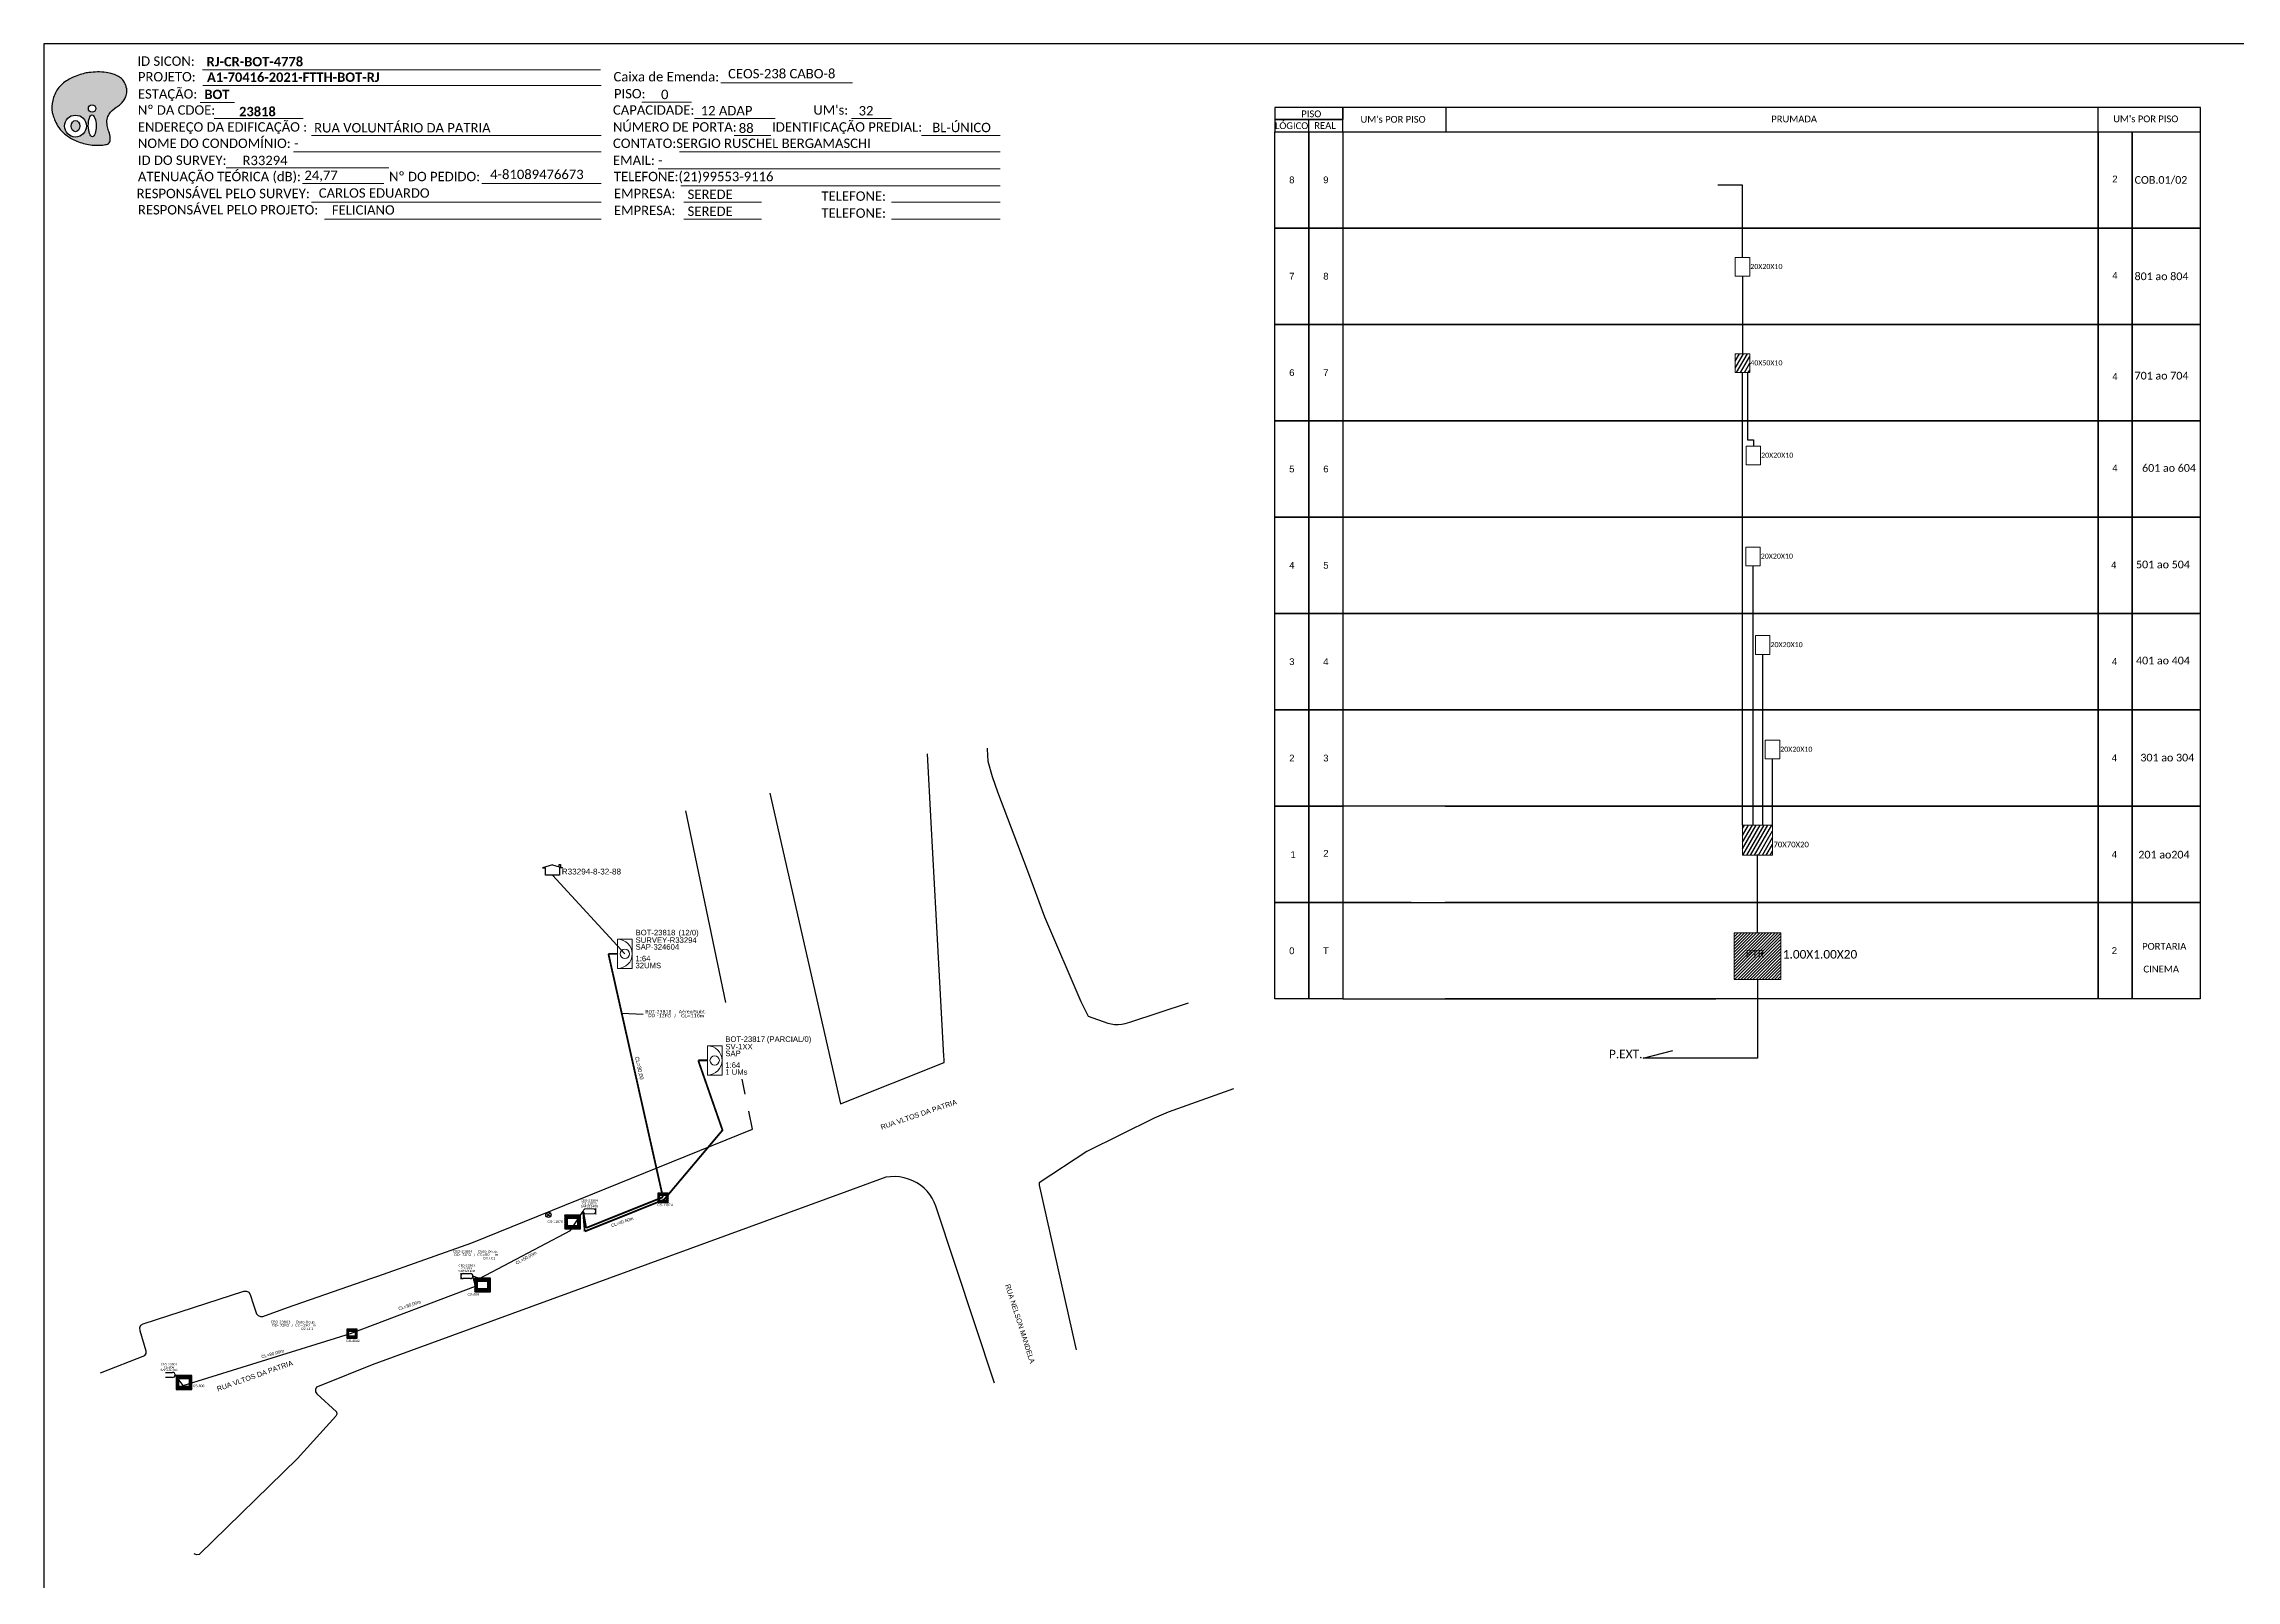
# Model space of a CAD drawing. Header units: metres. Extents: x -369 to 472, y -413 to 181.
# Drawn here: x -369 to 146, y -180 to 181 of the extents above; entities that cross this region are included whole.
import ezdxf
from ezdxf.enums import TextEntityAlignment as Align

# ---------------------------------------------------------------- set-up
doc = ezdxf.new("R2010")
doc.units = ezdxf.units.M
for name, color, linetype in [('0 @ 1', 7, 'Continuous'), ('10.1-Caixas Subterrâneas', 5, 'Continuous'), ('20.5-CEO', 1, 'Continuous'), ('CAP a instalar', 1, 'Continuous'), ('label_cabos', 7, 'Continuous'), ('locais', 7, 'Continuous'), ('QUADRA', 7, 'Continuous'), ('surveys', 7, 'Continuous'), ('surveys legendas', 7, 'Continuous')]:
    doc.layers.add(name, color=color, linetype=linetype)
for name, color, linetype, lineweight in [("20.0-LEGENDA DOS CDO'S", 1, 'Continuous', 0), ('20.1-CDO_INTERIOR', 1, 'Continuous', 0), ('Segmento Logradouro Texto', 5, 'Continuous', 0)]:
    doc.layers.add(name, color=color, linetype=linetype, lineweight=lineweight)
doc.styles.add('ARIAL', font='arial.ttf')
doc.styles.add('DIGICADE', font='arial.ttf')
doc.styles.add('FTTH', font='arial.ttf')
doc.styles.add('siredit', font='verdana.ttf')
doc.styles.get("Standard").update_dxf_attribs({"font": 'arial.ttf'})
doc.styles.add('WMF-Calibri0', font='calibri.ttf')
doc.styles.add('WMF-Calibri1', font='calibrib.ttf')

# ---------------------------------------------------------------- blocks, each defined once
blk = doc.blocks.new('A$C64B91533')
at = {"color": 0}
for points in [[(0, 4.11), (23.15, 4.11), (23.15, 8.22), (0, 8.22)], [(0, 0), (23.15, 0), (23.15, 4.11), (0, 4.11)]]:
    blk.add_lwpolyline(points, close=True, dxfattribs=at)
for points in [[(23.15, 0), (314.47, 0), (314.47, 8.22), (23.15, 8.22), (23.15, 8.22), (23.15, 4.11)], [(58.2, 0), (58.2, 8.22)], [(279.76, 0), (279.76, 8.22)], [(11.57, 0), (11.57, 4.11)]]:
    blk.add_lwpolyline(points)
at = {"color": 0, "style": 'WMF-Calibri0'}
for s, p in [('  LÓGICO', (-1.58, 0.89)), ('     PISO', (4.96, 4.92)), ('    REAL', (10.18, 0.95)), ("UM's POR PISO", (29.11, 3.06)), ('PRUMADA', (168.7, 3.18)), ("UM's POR PISO", (284.86, 3.21))]:
    blk.add_text(s, height=2.3, dxfattribs=at).set_placement(p)
blk = doc.blocks.new('SURVEY_SURVEY')
for p, q in [((-0.0000087, 0.000015), (-0.0000242, 0.0000104)), ((-0.0000242, 0.0000104), (-0.0000194, 0.0000104)), ((-0.0000194, -0.0000007), (-0.0000194, 0.0000104)), ((-0.0000087, 0.000015), (0.0000068, 0.0000104)), ((0.0000017, 0.0000156), (0.0000033, 0.0000156)), ((0.0000017, 0.000012), (0.0000017, 0.0000156)), ((0.0000068, 0.0000104), (0.0000019, 0.0000104)), ((0.0000019, 0.0000104), (0.0000019, -0.0000007)), ((0.0000033, 0.0000156), (0.0000033, 0.0000115)), ((0.0000019, -0.0000007), (-0.0000194, -0.0000007))]:
    blk.add_line(p, q)
blk = doc.blocks.new('*X3')
at = {"color": 0, "linetype": 'Continuous'}
for p, q in [((-1.25, 0.34099), (-0.49099, 1.1)), ((-1.25, 0.517767), (-0.667767, 1.1)), ((-1.25, 0.694544), (-0.844544, 1.1)), ((-1.25, 0.87132), (-1.02132, 1.1)), ((-1.25, 1.048097), (-1.198097, 1.1)), ((-1.25, 0.164214), (-0.8035, 0.610714)), ((-1.25, -0.012563), (-0.8035, 0.433937)), ((-1.25, -0.18934), (-0.8035, 0.25716)), ((-1.25, -0.366117), (-0.8035, 0.080383)), ((-0.789214, 0.625), (-0.314214, 1.1)), ((-0.612437, 0.625), (-0.137437, 1.1)), ((-0.43566, 0.625), (0.03934, 1.1)), ((-0.258883, 0.625), (0.216117, 1.1)), ((-0.082107, 0.625), (0.392893, 1.1)), ((0.09467, 0.625), (0.56967, 1.1)), ((0.271447, 0.625), (0.746447, 1.1)), ((0.448223, 0.625), (0.923223, 1.1)), ((0.625, 0.625), (1.1, 1.1)), ((0.801777, 0.625), (1.25, 1.073223)), ((0.8035, 0.449947), (1.25, 0.896447)), ((0.8035, 0.27317), (1.25, 0.71967)), ((0.8035, 0.096393), (1.25, 0.542893)), ((0.8035, -0.080383), (1.25, 0.366117)), ((0.8035, -0.25716), (1.25, 0.18934)), ((0.8035, -0.433937), (1.25, 0.012563)), ((-1.25, -0.542893), (-0.8035, -0.096393)), ((-1.25, -0.71967), (-0.8035, -0.27317)), ((-1.25, -0.896447), (-0.8035, -0.449947)), ((-1.25, -1.073223), (-0.801777, -0.625)), ((-1.1, -1.1), (-0.625, -0.625)), ((-0.923223, -1.1), (-0.448223, -0.625)), ((-0.746447, -1.1), (-0.271447, -0.625)), ((-0.56967, -1.1), (-0.09467, -0.625)), ((-0.392893, -1.1), (0.082107, -0.625)), ((-0.216117, -1.1), (0.258883, -0.625)), ((-0.03934, -1.1), (0.43566, -0.625)), ((0.137437, -1.1), (0.612437, -0.625)), ((0.314214, -1.1), (0.789214, -0.625)), ((0.49099, -1.1), (1.25, -0.34099)), ((0.667767, -1.1), (1.25, -0.517767)), ((0.8035, -0.610714), (1.25, -0.164214)), ((0.844544, -1.1), (1.25, -0.694544)), ((1.02132, -1.1), (1.25, -0.87132)), ((1.198097, -1.1), (1.25, -1.048097))]:
    blk.add_line(p, q, dxfattribs=at)
blk = doc.blocks.new('MANHOLE_MQ')
at = {"color": 0, "linetype": 'Continuous'}
for p, q in [((0.0000062, 0.0000057), (-0.0000063, 0.0000057)), ((-0.0000063, 0.0000057), (-0.0000063, -0.0000053)), ((-0.000004, 0.0000033), (0.000004, 0.0000033)), ((-0.000004, -0.0000029), (-0.000004, 0.0000033)), ((0.000004, 0.0000033), (0.000004, -0.0000029)), ((0.0000062, -0.0000053), (0.0000062, 0.0000057)), ((-0.0000063, -0.0000053), (0.0000062, -0.0000053)), ((0.000004, -0.0000029), (-0.000004, -0.0000029)), ((0.000004, -0.0000029), (0.000004, -0.0000029))]:
    blk.add_line(p, q, dxfattribs=at)
at = {"color": 0, "linetype": 'Continuous', "xscale": 5e-06, "yscale": 5e-06, "zscale": 1e-05}
blk.add_blockref('*X3', (0, 0.0000002), dxfattribs=at)
blk = doc.blocks.new('POLE_POLE')
at = {"color": 1}
for p, q in [((-0.0000031, 0.0000069), (0.0000027, 0.0000015)), ((0.0000025, 0.0000071), (-0.0000029, 0.0000013))]:
    blk.add_line(p, q, dxfattribs=at)
blk.add_circle((-0.0000002, 0.0000042), 0.00000396, dxfattribs=at)
blk = doc.blocks.new('CDOI_CT_DRT')
at = {"layer": '20.1-CDO_INTERIOR', "color": 8, "lineweight": 18}
blk.add_lwpolyline([(2.13, -2.13), (2.13, 2.12), (0, 2.12), (0, -2.13)], close=True, dxfattribs=at)
blk.add_circle((1.06, 0), 0.68, dxfattribs=at)
blk.add_arc((0, 0), 2.13, 269.9724, 89.9724, dxfattribs=at)
at = {"layer": "20.0-LEGENDA DOS CDO'S", "color": 8, "style": 'ARIAL'}
for tag, p in [('CDO_N', (2.61, 2.69)), ('SURVEY', (2.61, 1.6)), ('SAP', (2.61, 0.61)), ('1:XX', (2.6, -1.08)), ('UMS', (2.6, -2.09))]:
    blk.add_attdef(tag, p, '', height=0.8, rotation=359.9724, dxfattribs=at)
blk.add_attdef('FIBRAS_UTILIZADAS', text='', height=0.8, rotation=359.9724, dxfattribs=at).set_placement((10.32, 2.69), align=Align.CENTER)
blk = doc.blocks.new('LEGENDA DOS CABOS')
at = {"layer": 'label_cabos', "color": 0, "style": 'siredit'}
for tag, p in [('TIPO_CABO', (2.74, 0.52)), ('ID', (4.24, 1.63)), ('CABO', (6.16, 0.47)), ('/', (9.19, 0.47)), ('METROS', (14.36, 0.47)), ('XX', (14.31, 1.67))]:
    blk.add_attdef(tag, text='', height=1, rotation=359.69001, dxfattribs=at).set_placement(p, align=Align.MIDDLE_CENTER)
blk = doc.blocks.new('Inst CB DT OCUP CFOA-SM-DD-S-72')
at = {"layer": 'label_cabos', "color": 0, "style": 'siredit'}
for tag, flags, p in [('ID_ATIVIDADE', 3, (1.31, 2.67)), ('FATOR', 1, (11.56, 2.55))]:
    blk.add_attdef(tag, text='', height=1, rotation=359.69001, dxfattribs=dict(at, flags=flags)).set_placement(p, align=Align.MIDDLE_CENTER)
for tag, p in [('TIPO_CABO', (1.11, 0)), ('DESTINO_CABO', (3.13, 1.26)), ('CABO', (4.69, -0.05)), ('/', (7.71, -0.05)), ('LANCE', (10.41, 0.02)), ('TIPO_CABO', (13.11, 1.24)), ('UND', (16.46, 0)), ('FID', (13.65, -1.41))]:
    blk.add_attdef(tag, text='', height=1, rotation=359.69001, dxfattribs=at).set_placement(p, align=Align.MIDDLE_CENTER)
blk.add_attdef('QTDE', (11.93, -0.45), '', height=1, rotation=359.69001, dxfattribs=at)
blk = doc.blocks.new('OI')
h = blk.add_hatch(color=40)
edge = h.paths.add_edge_path()
edge.add_spline(control_points=[(4.35, -0.67), (3.92, -0.99), (3.26, -1.5), (2.81, -2.59), (2.9, -3.5), (3.06, -4.27), (3.31, -4.85), (3.37, -5.39), (3.4, -5.88), (3.2, -6.4), (2.54, -6.61), (1.65, -6.63), (0.55, -6.67), (-0.56, -6.42), (-1.61, -6.14), (-2.77, -5.61), (-3.92, -4.77), (-4.89, -3.7), (-5.34, -2.65), (-5.6, -1.94), (-5.85, -0.96), (-5.71, 0.47), (-5.1, 2.02), (-4.14, 3.02), (-3.3, 3.61), (-2.37, 4.16), (-1.36, 4.44), (-0.56, 4.7), (0.79, 4.85), (2.24, 4.97), (3.79, 4.57), (4.67, 4.21), (5.44, 3.65), (5.76, 2.99), (6.03, 2.21), (6.01, 1.46), (5.72, 0.64), (5.31, 0.08), (4.88, -0.38), (4.51, -0.55), (4.35, -0.67)], knot_values=[0, 0, 0, 0, 1.60434, 2.417191, 3.427595, 4.282808, 4.776746, 5.304182, 5.888771, 6.258406, 6.858137, 7.79129, 8.986195, 10.124242, 11.187857, 12.242908, 13.953784, 15.414161, 16.515391, 17.349188, 17.675853, 19.552021, 21.515531, 22.568638, 23.63245, 24.621084, 25.782718, 26.745347, 27.142653, 29.870543, 31.004649, 31.921532, 32.709589, 33.801391, 34.042471, 35.192333, 35.971461, 36.628871, 37.254359, 37.836911, 37.836911, 37.836911, 37.836911], degree=3, periodic=0)
h.paths.add_polyline_path([(1.13, -0.87, -1), (-0.04, -0.87, -1)], flags=16)
edge = h.paths.add_edge_path(flags=16)
edge.add_ellipse((0.56, -3.59), major_axis=(-0.02, 1.71), ratio=0.361305, start_angle=0, end_angle=360)
h.paths.add_polyline_path([(-0.36, -3.62, -1), (-3.8, -3.62, -1)], flags=16)
edge = h.paths.add_edge_path(flags=0)
edge.add_ellipse((-2.08, -3.62), major_axis=(0, 0.885), ratio=0.758294, start_angle=0, end_angle=360)
at = {"color": 40}
for centre, radius in [((-2.08, -3.62), 1.72), ((0.54, -0.87), 0.587)]:
    blk.add_circle(centre, radius, dxfattribs=at)
blk.add_ellipse((-2.08, -3.62), major_axis=(0, 0.885), ratio=0.758294, start_param=-3.141592653589792, end_param=3.141592653589792, dxfattribs=at)
blk.add_ellipse((0.56, -3.59), major_axis=(-0.02, 1.71), ratio=0.361305, dxfattribs=at)
at = {"color": 40, "start_tangent": (-0.800898, -0.598801), "end_tangent": (-0.800898, -0.598801)}
blk.add_spline([(4.35, -0.67), (3.2, -1.78), (2.9, -2.54), (2.92, -3.55), (3.12, -4.38), (3.28, -4.85), (3.37, -5.37), (3.35, -5.95), (3.2, -6.29), (2.66, -6.55), (1.73, -6.63), (0.54, -6.62), (-0.58, -6.41), (-1.6, -6.11), (-2.56, -5.67), (-3.95, -4.67), (-4.89, -3.56), (-5.37, -2.56), (-5.64, -1.78), (-5.72, -1.46), (-5.63, 0.42), (-4.84, 2.22), (-4.13, 2.99), (-3.27, 3.62), (-2.4, 4.09), (-1.3, 4.47), (-0.37, 4.72), (0.02, 4.77), (2.75, 4.8), (3.85, 4.53), (4.69, 4.16), (5.31, 3.68), (5.85, 2.73), (5.93, 2.5), (5.94, 1.35), (5.67, 0.62), (5.29, 0.08), (4.84, -0.36), (4.35, -0.67)], degree=3, dxfattribs=at)

msp = doc.modelspace()

# ---------------------------------------------------------------- hatches: boundary and pattern name
h = msp.add_hatch()
h.set_pattern_fill('ANSI31', color=1, scale=0.25, angle=15, style=0)
h.paths.add_polyline_path([(30.21, 108.29), (28.51, 108.29), (28.51, 103.87), (31.91, 103.87), (31.91, 108.29)])
h.paths.add_polyline_path([(31.78, 105.25), (39.89, 105.25), (39.89, 107.06), (31.78, 107.06)], flags=9)
h = msp.add_hatch()
h.set_pattern_fill('ANSI31', color=1, scale=0.25, angle=15, style=0)
h.paths.add_polyline_path([(30.21, -9.46), (37.24, -9.46), (37.24, -2.43), (30.21, -2.43)])
h = msp.add_hatch()
h.set_pattern_fill('ANSI31', color=1, scale=0.16, style=0)
h.set_pattern_definition([(45, (150.77146, -31.15916), (-0.3592102, 0.3592102), [])])
h.paths.add_polyline_path([(39.19, -27.71), (28.26, -27.71), (28.26, -38.63), (39.19, -38.63)])
h.paths.add_polyline_path([(30.77, -33.91), (35.72, -33.91), (35.72, -31.21), (30.77, -31.21)], flags=24)

# ---------------------------------------------------------------- linework, layer by layer
for p, q in [((-79.64, 2.03), (-71.64, 2.03)), ((-79.64, -20.61), (-79.64, 2.03)), ((-71.64, 2.03), (-71.64, -20.61)), ((-71.64, 2.03), (-63.64, 2.03)), ((-71.64, -20.61), (-71.64, 2.03)), ((-63.64, 2.03), (-63.64, -20.61)), ((-47.64, 2.03), (-63.64, 2.03)), ((-63.64, 2.03), (-63.64, -20.61)), ((-79.64, -20.61), (-71.64, -20.61)), ((-79.64, -43.24), (-79.64, -20.61)), ((-71.64, -20.61), (-79.64, -20.61)), ((-71.64, -20.61), (-71.64, -43.24)), ((-71.64, -20.61), (-63.64, -20.61)), ((-71.64, -43.24), (-71.64, -20.61)), ((-63.64, -20.61), (-71.64, -20.61)), ((-63.64, -20.61), (-63.64, -43.24)), ((-47.64, -20.61), (-63.64, -20.61)), ((-63.64, -20.61), (-63.64, -43.24)), ((-63.64, -20.61), (-47.64, -20.61)), ((-71.64, -43.24), (-79.64, -43.24)), ((-63.64, -43.24), (-71.64, -43.24)), ((-63.64, -43.24), (23.91, -43.24))]:
    msp.add_line(p, q)
at = {"color": 7}
msp.add_lwpolyline([(-368.73, -412.91), (472.27, -412.91), (472.27, 181.09), (-368.73, 181.09)], close=True, dxfattribs=at)
at = {"lineweight": 0}
for points in [[(-331.48, 175), (-237.98, 175)], [(-331.38, 171.34), (-237.87, 171.34)], [(-209.76, 171.95), (-178.83, 171.95)], [(-332.01, 167.31), (-323.95, 167.31)], [(-228.27, 167.36), (-216.6, 167.36)], [(-215.91, 163.53), (-196.97, 163.53)], [(-310.08, 155.72), (-237.87, 155.72)], [(-305.88, 159.55), (-237.87, 159.55)], [(-219.46, 155.72), (-144.1, 155.72)], [(-325.88, 151.94), (-287.67, 151.94)], [(-224.43, 151.73), (-144.1, 151.73)], [(-219.15, 147.75), (-144.1, 147.75)]]:
    msp.add_lwpolyline(points, dxfattribs=at)
at = {"color": 7, "lineweight": 0}
for points in [[(-328.74, 163.53), (-307.85, 163.53)], [(-179.06, 163.53), (-169.62, 163.53)], [(-206.57, 159.55), (-198.03, 159.55)], [(-162.64, 159.55), (-144.14, 159.55)], [(-307.99, 148.29), (-288.9, 148.29)], [(-265.86, 148.29), (-237.84, 148.29)], [(-305.88, 143.92), (-237.87, 143.92)], [(-302.82, 139.93), (-237.87, 139.93)], [(-218.41, 143.92), (-200.19, 143.92)], [(-218.41, 139.93), (-200.19, 139.93)], [(-169.66, 143.92), (-144.1, 143.92)], [(-169.66, 139.93), (-144.1, 139.93)]]:
    msp.add_lwpolyline(points, dxfattribs=at)
for points in [[(-79.64, 160.45), (-71.64, 160.45), (-71.64, 137.82), (-79.64, 137.82)], [(-71.64, 160.45), (-63.64, 160.45), (-63.64, 137.82), (-71.64, 137.82)], [(113.73, 160.45), (121.73, 160.45), (121.73, 137.82), (113.73, 137.82)], [(121.73, 160.45), (137.72, 160.45), (137.72, 137.82), (121.73, 137.82)], [(-79.64, 137.82), (-71.64, 137.82), (-71.64, 115.19), (-79.64, 115.19)], [(-71.64, 137.82), (-63.64, 137.82), (-63.64, 115.19), (-71.64, 115.19)], [(113.73, 137.82), (121.73, 137.82), (121.73, 115.19), (113.73, 115.19)], [(121.73, 137.82), (137.72, 137.82), (137.72, 115.19), (121.73, 115.19)], [(-79.64, 115.19), (-71.64, 115.19), (-71.64, 92.56), (-79.64, 92.56)], [(-71.64, 115.19), (-63.64, 115.19), (-63.64, 92.56), (-71.64, 92.56)], [(113.73, 115.19), (121.73, 115.19), (121.73, 92.56), (113.73, 92.56)], [(121.73, 115.19), (137.72, 115.19), (137.72, 92.56), (121.73, 92.56)], [(-79.64, 92.56), (-71.64, 92.56), (-71.64, 69.92), (-79.64, 69.92)], [(-71.64, 92.56), (-63.64, 92.56), (-63.64, 69.92), (-71.64, 69.92)], [(113.73, 92.56), (121.73, 92.56), (121.73, 69.92), (113.73, 69.92)], [(121.73, 92.56), (137.72, 92.56), (137.72, 69.92), (121.73, 69.92)], [(-79.64, 69.92), (-71.64, 69.92), (-71.64, 47.29), (-79.64, 47.29)], [(-71.64, 69.92), (-63.64, 69.92), (-63.64, 47.29), (-71.64, 47.29)], [(113.73, 69.92), (121.73, 69.92), (121.73, 47.29), (113.73, 47.29)], [(121.73, 69.92), (137.72, 69.92), (137.72, 47.29), (121.73, 47.29)], [(-79.64, 47.29), (-71.64, 47.29), (-71.64, 24.66), (-79.64, 24.66)], [(-71.64, 47.29), (-63.64, 47.29), (-63.64, 24.66), (-71.64, 24.66)], [(113.73, 47.29), (121.73, 47.29), (121.73, 24.66), (113.73, 24.66)], [(121.73, 47.29), (137.72, 47.29), (137.72, 24.66), (121.73, 24.66)], [(-79.64, 24.66), (-71.64, 24.66), (-71.64, 2.03), (-79.64, 2.03)], [(-71.64, 24.66), (-63.64, 24.66), (-63.64, 2.03), (-71.64, 2.03)], [(113.73, 24.66), (121.73, 24.66), (121.73, 2.03), (113.73, 2.03)], [(121.73, 24.66), (137.72, 24.66), (137.72, 2.03), (121.73, 2.03)], [(113.73, 2.03), (121.73, 2.03), (121.73, -20.61), (113.73, -20.61)], [(121.73, 2.03), (137.72, 2.03), (137.72, -20.61), (121.73, -20.61)], [(113.73, -20.61), (121.73, -20.61), (121.73, -43.24), (113.73, -43.24)], [(121.73, -20.61), (137.72, -20.61), (137.72, -43.24), (121.73, -43.24)]]:
    msp.add_lwpolyline(points, close=True)
for points in [[(-63.64, 160.45), (113.73, 160.45), (113.73, 137.82), (-63.64, 137.82)], [(-63.64, 137.82), (113.73, 137.82), (113.73, 115.19), (-63.64, 115.19)], [(-63.64, 115.19), (113.73, 115.19), (113.73, 92.56), (-63.64, 92.56)], [(-63.64, 92.56), (113.73, 92.56), (113.73, 69.92), (-63.64, 69.92)], [(-63.64, 69.92), (113.73, 69.92), (113.73, 47.29), (-63.64, 47.29)], [(-63.64, 47.29), (113.73, 47.29), (113.73, 24.66), (-63.64, 24.66)], [(-63.64, 24.66), (113.73, 24.66), (113.73, 2.03), (-39.65, 2.03)], [(-39.65, 2.03), (-47.64, 2.03)], [(-39.65, 2.03), (113.73, 2.03), (113.73, -20.61), (-39.65, -20.61)], [(-47.64, -20.61), (-39.65, -20.61)], [(-39.65, -20.61), (113.73, -20.61), (113.73, -43.24), (-39.65, -43.24)], [(-228.01, -46.91), (-233, -46.65)]]:
    msp.add_lwpolyline(points)
at = {"color": 3}
for points in [[(30.21, 130.92), (30.21, 147.88), (24.37, 147.88)], [(30.21, 126.51), (30.21, 108.29)], [(30.21, -2.43), (30.21, 103.87)], [(31.34, 103.87), (31.34, 88.1), (32.75, 88.1), (32.75, 86.6)], [(32.67, -2.43), (32.67, 58.48)], [(34.96, -2.43), (34.96, 37.69)], [(37.24, -2.43), (37.24, 13.13)], [(33.72, -27.71), (33.72, -9.29)], [(33.72, -38.63), (33.72, -57.13), (6.86, -57.13), (13.8, -55.37)]]:
    msp.add_lwpolyline(points, dxfattribs=at)
at = {"color": 0, "lineweight": 0}
for points in [[(28.51, 130.92), (31.91, 130.92), (31.91, 126.51), (28.51, 126.51)], [(31.06, 86.6), (34.45, 86.6), (34.45, 82.18), (31.06, 82.18)], [(30.97, 62.9), (34.37, 62.9), (34.37, 58.48), (30.97, 58.48)], [(33.26, 42.11), (36.65, 42.11), (36.65, 37.69), (33.26, 37.69)], [(35.54, 17.55), (38.94, 17.55), (38.94, 13.13), (35.54, 13.13)]]:
    msp.add_lwpolyline(points, close=True, dxfattribs=at)
at = {"color": 1, "lineweight": 0}
for points in [[(28.51, 108.29), (31.91, 108.29), (31.91, 103.87), (28.51, 103.87)], [(39.19, -27.71), (28.26, -27.71), (28.26, -38.63), (39.19, -38.63)]]:
    msp.add_lwpolyline(points, close=True, dxfattribs=at)
at = {"color": 1, "lineweight": 0, "extrusion": (0, 0, -1)}
msp.add_lwpolyline([(-30.21, -9.46), (-37.24, -9.46), (-37.24, -2.43), (-30.21, -2.43)], close=True, dxfattribs=at)
at = {"color": 4}
msp.add_lwpolyline([(-232.26, -32.64), (-249.26, -14.16)], dxfattribs=at)
at = {"layer": "20.0-LEGENDA DOS CDO'S", "color": 5}
for p, q in [((-241.44, -92.51), (-239.74, -92.51)), ((-239.74, -93.72), (-241.44, -93.72))]:
    msp.add_line(p, q, dxfattribs=at)
msp.add_lwpolyline([(-239.13, -93.85), (-239.13, -92.38)], dxfattribs=at)
for centre, start, end in [((-241.44, -93.11), 90, 270), ((-239.74, -93.11), 270, 90)]:
    msp.add_arc(centre, 0.607, start, end, dxfattribs=at)
at = {"layer": '20.1-CDO_INTERIOR', "color": 1, "lineweight": 18}
msp.add_lwpolyline([(-230.55, -36.08), (-230.55, -29.21), (-233.98, -29.2), (-233.98, -36.07)], close=True, dxfattribs=at)
msp.add_circle((-232.26, -32.64), 1.1, dxfattribs=at)
msp.add_arc((-233.98, -32.64), 3.43, 269.9724, 89.9724, dxfattribs=at)
at = {"layer": '20.5-CEO', "color": 7}
for p, q in [((-270.22, -107.73), (-268.55, -107.73)), ((-268.55, -108.92), (-270.22, -108.92)), ((-340.16, -130.96), (-338.5, -130.96)), ((-338.5, -132.15), (-340.16, -132.15))]:
    msp.add_line(p, q, dxfattribs=at)
msp.add_lwpolyline([(-270.81, -107.61), (-270.81, -109.04)], dxfattribs=at)
for centre, start, end in [((-270.22, -108.32), 90, 270), ((-268.55, -108.32), 270, 90), ((-338.5, -131.55), 270, 90)]:
    msp.add_arc(centre, 0.593, start, end, dxfattribs=at)
at = {"layer": 'CAP a instalar', "color": 7, "ltscale": 2}
for p, q in [((-266.4, -108.87), (-245.07, -97.65)), ((-245.07, -97.65), (-242.05, -93.11)), ((-296.71, -121.8), (-267.38, -110.71)), ((-266.4, -108.87), (-267.96, -108.32)), ((-267.38, -110.71), (-267.96, -108.32)), ((-336.04, -134.02), (-296.71, -121.8)), ((-336.04, -134.02), (-337.91, -131.55))]:
    msp.add_line(p, q, dxfattribs=at)
at = {"layer": 'CAP a instalar', "color": 1, "ltscale": 2, "const_width": 0.432}
for points in [[(-223.34, -89.79), (-236.14, -32.64)], [(-233.98, -32.64), (-236.14, -32.64)], [(-241.37, -97.01), (-223.34, -89.79)], [(-241.37, -97.01), (-242.07, -93.12)]]:
    msp.add_lwpolyline(points, dxfattribs=at)
at = {"layer": 'CAP a instalar', "color": 8, "ltscale": 2, "const_width": 0.432}
for points in [[(-223.1, -90.39), (-209.34, -74.06), (-215.05, -57.67)], [(-212.89, -57.67), (-215.05, -57.67)], [(-241.7, -97.84), (-223.1, -90.39)], [(-241.7, -97.84), (-242.07, -93.12)], [(-334.51, -131.53), (-334.51, -131.53)], [(-334.51, -131.53), (-334.51, -131.53)]]:
    msp.add_lwpolyline(points, dxfattribs=at)
at = {"layer": 'QUADRA'}
for points in [[(-147.21, 15.69), (-147.2, 15.43), (-147.07, 12.61), (-146.05, 8.98), (-144.73, 5.38), (-137.71, -13.18), (-133.75, -23.98), (-125.22, -43.85), (-123.48, -47.26), (-118.87, -48.94), (-118.07, -49.11), (-117.25, -49.21), (-116.41, -49.22), (-115.59, -49.16), (-114.77, -49.01), (-113.65, -48.67), (-99.93, -44.11)], [(-147.21, 15.69), (-147.2, 15.43), (-147.07, 12.61), (-146.05, 8.98), (-144.73, 5.38), (-137.71, -13.18), (-133.75, -23.98), (-125.22, -43.85), (-123.48, -47.26), (-118.87, -48.94), (-118.07, -49.11), (-117.25, -49.21), (-116.41, -49.22), (-115.59, -49.16), (-114.77, -49.01), (-113.65, -48.67), (-99.93, -44.11)], [(-198.25, 5.07), (-181.63, -67.89), (-157.27, -58.18), (-157.31, -57.49), (-157.35, -56.68), (-159.16, -23.39), (-160.33, -1.8), (-161.21, 14.33)], [(-198.25, 5.07), (-181.63, -67.89), (-157.27, -58.18), (-157.31, -57.49), (-157.35, -56.68), (-159.16, -23.39), (-160.33, -1.8), (-161.21, 14.33)], [(-208.53, -44.1), (-217.99, 0.96)], [(-204.02, -65.59), (-204.76, -62.06)], [(-89.31, -64.36), (-104.66, -69.83), (-107.98, -71.23), (-123.81, -79.04), (-134.96, -86.41), (-135, -86.96), (-135, -86.96), (-126.39, -125.35), (-126.28, -125.68)], [(-89.31, -64.36), (-104.66, -69.83), (-107.98, -71.23), (-123.81, -79.04), (-134.96, -86.41), (-135, -86.96), (-135, -86.96), (-126.39, -125.35), (-126.28, -125.68)], [(-355.42, -131.08), (-344.98, -127.01), (-344.69, -126.52), (-344.71, -125.97), (-346.14, -121.16), (-346.22, -120.4), (-345.96, -119.89), (-345.42, -119.57), (-321.76, -111.84), (-321.16, -111.83), (-320.62, -112.08), (-320.28, -112.62), (-319.56, -114.84), (-318.8, -117.17), (-318.43, -117.62), (-317.88, -117.84), (-317.3, -117.78), (-311.49, -115.74), (-291.95, -108.92), (-290.27, -108.37), (-268.22, -100.48), (-202.29, -73.84), (-202.29, -73.84), (-203.18, -69.58)], [(-145.47, -133.47), (-159.28, -91.9), (-159.61, -90.95), (-160.07, -90.05), (-160.63, -89.19), (-161.27, -88.39), (-162.02, -87.66), (-162.83, -87), (-163.71, -86.42), (-164.65, -85.94), (-165.65, -85.54), (-166.68, -85.25), (-167.74, -85.05), (-168.81, -84.97), (-169.9, -84.98), (-170.97, -85.1), (-180.17, -88.44), (-291.63, -129.14), (-303.26, -133.86), (-304.67, -134.45), (-304.95, -134.94), (-304.93, -135.5), (-304.62, -135.97), (-299.96, -140.19), (-299.9, -140.75), (-300.16, -141.26), (-309.17, -151.17), (-332.26, -173.74), (-332.85, -173.8), (-333.4, -173.58)], [(-145.47, -133.47), (-159.28, -91.9), (-159.61, -90.95), (-160.07, -90.05), (-160.63, -89.19), (-161.27, -88.39), (-162.02, -87.66), (-162.83, -87), (-163.71, -86.42), (-164.65, -85.94), (-165.65, -85.54), (-166.68, -85.25), (-167.74, -85.05), (-168.81, -84.97), (-169.9, -84.98), (-170.97, -85.1), (-180.17, -88.44), (-291.63, -129.14), (-303.26, -133.86), (-304.67, -134.45), (-304.95, -134.94), (-304.93, -135.5), (-304.62, -135.97), (-299.96, -140.19), (-299.9, -140.75), (-300.16, -141.26), (-309.17, -151.17), (-332.26, -173.74), (-332.85, -173.8), (-333.4, -173.58)]]:
    msp.add_lwpolyline(points, dxfattribs=at)

# ---------------------------------------------------------------- block references
at = {"color": 7, "xscale": 1.494060215586407, "yscale": 1.494060215586408, "zscale": 1.494060215586409, "rotation": 0.1532896023948994}
msp.add_blockref('OI', (-358.21, 167.19), dxfattribs=at)
at = {"xscale": 0.6912000000001571, "yscale": 0.6911999999993714, "zscale": 0.6912000000000001}
msp.add_blockref('A$C64B91533', (-79.64, 160.45), dxfattribs=at)
at = {"lineweight": 0}
ref = msp.add_blockref('Inst CB DT OCUP CFOA-SM-DD-S-72', (-272.25, -103.28), dxfattribs=dict(at, xscale=0.5978224502630596, yscale=0.5978224502630667, zscale=0.597822450263059))
ref.add_attrib('DESTINO_CABO', 'CEO-23804', dxfattribs={"layer": 'label_cabos', "color": 0, "height": 0.598, "rotation": 359.69, "style": 'siredit'}).set_placement((-270.37, -102.53), align=Align.MIDDLE_CENTER)
ref.add_attrib('TIPO_CABO', 'Duto Ocup.', dxfattribs={"layer": 'label_cabos', "color": 0, "height": 0.598, "rotation": 359.69, "style": 'siredit'}).set_placement((-264.41, -102.54), align=Align.MIDDLE_CENTER)
ref.add_attrib('/', '/', dxfattribs={"layer": 'label_cabos', "color": 0, "height": 0.598, "rotation": 359.69, "style": 'siredit'}).set_placement((-267.63, -103.31), align=Align.MIDDLE_CENTER)
ref.add_attrib('FID', '03.LC1', dxfattribs={"layer": 'label_cabos', "color": 0, "height": 0.598, "rotation": 359.69, "style": 'siredit'}).set_placement((-264.09, -104.13), align=Align.MIDDLE_CENTER)
ref.add_attrib('LANCE', 'CC=', dxfattribs={"layer": 'label_cabos', "color": 0, "height": 0.598, "rotation": 359.69, "style": 'siredit'}).set_placement((-266.02, -103.27), align=Align.MIDDLE_CENTER)
ref.add_attrib('UND', 'm', dxfattribs={"layer": 'label_cabos', "color": 0, "height": 0.598, "rotation": 359.69, "style": 'siredit'}).set_placement((-262.4, -103.28), align=Align.MIDDLE_CENTER)
ref.add_attrib('CABO', '72FO', dxfattribs={"layer": 'label_cabos', "color": 0, "height": 0.598, "rotation": 359.69, "style": 'siredit'}).set_placement((-269.44, -103.31), align=Align.MIDDLE_CENTER)
ref.add_attrib('TIPO_CABO', 'DD-', dxfattribs={"layer": 'label_cabos', "color": 0, "height": 0.598, "rotation": 359.69, "style": 'siredit'}).set_placement((-271.58, -103.28), align=Align.MIDDLE_CENTER)
ref.add_attrib('QTDE', '80', (-265.11, -103.55), dxfattribs={"layer": 'label_cabos', "color": 0, "height": 0.598, "rotation": 359.69, "style": 'siredit'})
ref = msp.add_blockref('Inst CB DT OCUP CFOA-SM-DD-S-72', (-315, -119.86), dxfattribs=dict(at, xscale=0.5978224502630596, yscale=0.5978224502630667, zscale=0.597822450263059))
ref.add_attrib('DESTINO_CABO', 'CEO-23803', dxfattribs={"layer": 'label_cabos', "color": 0, "height": 0.598, "rotation": 359.69, "style": 'siredit'}).set_placement((-313.13, -119.11), align=Align.MIDDLE_CENTER)
ref.add_attrib('TIPO_CABO', 'Duto Ocup.', dxfattribs={"layer": 'label_cabos', "color": 0, "height": 0.598, "rotation": 359.69, "style": 'siredit'}).set_placement((-307.17, -119.12), align=Align.MIDDLE_CENTER)
ref.add_attrib('/', '/', dxfattribs={"layer": 'label_cabos', "color": 0, "height": 0.598, "rotation": 359.69, "style": 'siredit'}).set_placement((-310.39, -119.9), align=Align.MIDDLE_CENTER)
ref.add_attrib('FID', '02.LC1', dxfattribs={"layer": 'label_cabos', "color": 0, "height": 0.598, "rotation": 359.69, "style": 'siredit'}).set_placement((-306.84, -120.71), align=Align.MIDDLE_CENTER)
ref.add_attrib('LANCE', 'CC=', dxfattribs={"layer": 'label_cabos', "color": 0, "height": 0.598, "rotation": 359.69, "style": 'siredit'}).set_placement((-308.78, -119.85), align=Align.MIDDLE_CENTER)
ref.add_attrib('UND', 'm', dxfattribs={"layer": 'label_cabos', "color": 0, "height": 0.598, "rotation": 359.69, "style": 'siredit'}).set_placement((-305.16, -119.86), align=Align.MIDDLE_CENTER)
ref.add_attrib('CABO', '72FO', dxfattribs={"layer": 'label_cabos', "color": 0, "height": 0.598, "rotation": 359.69, "style": 'siredit'}).set_placement((-312.2, -119.9), align=Align.MIDDLE_CENTER)
ref.add_attrib('TIPO_CABO', 'DD-', dxfattribs={"layer": 'label_cabos', "color": 0, "height": 0.598, "rotation": 359.69, "style": 'siredit'}).set_placement((-314.34, -119.87), align=Align.MIDDLE_CENTER)
ref.add_attrib('QTDE', '190', (-307.87, -120.14), dxfattribs={"layer": 'label_cabos', "color": 0, "height": 0.598, "rotation": 359.69, "style": 'siredit'})
at = {"layer": '10.1-Caixas Subterrâneas', "color": 30}
for p, xscale, yscale, zscale, rotation in [((-223.32, -89.9), 197197.59261819, 197197.59261819, 197197.59261819, 180.0000000000616), ((-244.57, -95.57), 295873.1384206327, 295873.1384206327, 295873.1384206327, 180.0000000000616), ((-265.71, -110.37), 295873.1384206327, 295873.1384206327, 295873.1384206327, 180.0000000000616), ((-296.37, -121.82), 197197.59261819, 197197.59261819, 197197.59261819, 180.0000000000618), ((-335.81, -133.25), 295873.1384206327, 295873.1384206327, 295873.1384206327, 180.0000000000615)]:
    msp.add_blockref('MANHOLE_MQ', p, dxfattribs=dict(at, xscale=xscale, yscale=yscale, zscale=zscale, rotation=rotation))
at = {"layer": '20.1-CDO_INTERIOR', "xscale": 1.616329377549171, "yscale": 1.616329377549182, "zscale": 1.616329377549172}
msp.add_blockref('CDOI_CT_DRT', (-212.9, -57.67), dxfattribs=at).add_auto_attribs({'CDO_N': 'BOT-23817', 'FIBRAS_UTILIZADAS': '          (PARCIAL/0)', 'SURVEY': 'SV-1XX', 'SAP': 'SAP', '1:XX': '1:64', 'UMS': '1 UMs'})
at = {"layer": 'label_cabos', "color": 0, "lineweight": 0, "xscale": 0.7962944820626205, "yscale": 0.7962944820626205, "zscale": 0.7962944820626198}
msp.add_blockref('LEGENDA DOS CABOS', (-227.78, -47.54), dxfattribs=at).add_auto_attribs({'ID': 'BOT-23818', 'CABO': '12FO', 'METROS': 'CL=110m', 'XX': 'Aéreo/Subt.', '/': '/', 'TIPO_CABO': 'DD -'})
at = {"layer": 'locais', "color": 10, "xscale": 156174.9404905946, "yscale": 156174.9404905946, "zscale": 156174.9404905946}
msp.add_blockref('POLE_POLE', (-250.2, -94.6), dxfattribs=at)
at = {"layer": 'surveys', "color": 255, "xscale": 152179.4514701413, "yscale": 152179.4514701413, "zscale": 152179.4514701413}
msp.add_blockref('SURVEY_SURVEY', (-247.93, -14.05), dxfattribs=at)

# ---------------------------------------------------------------- texts
at = {"lineweight": 0, "style": 'WMF-Calibri0'}
for s, height, p in [('ID SICON:', 2.206, (-346.75, 175.92)), ('PROJETO:', 2.206, (-346.64, 172.26)), ('ESTAÇÃO:', 2.206, (-346.64, 168.23)), ('Caixa de Emenda:', 2.2064, (-234.94, 172.26)), ('PISO:', 2.206, (-234.85, 168.28)), ('CAPACIDADE:', 2.2064, (-235.07, 164.45)), ('ENDEREÇO DA EDIFICAÇÃO :', 2.2064, (-346.64, 160.47)), ('NOME DO CONDOMÍNIO: -', 2.2064, (-346.64, 156.63)), ('ID DO SURVEY:', 2.2064, (-346.64, 152.65)), ('R33294', 2.206, (-322.07, 152.6)), ('CONTATO:SERGIO RUSCHEL BERGAMASCHI', 2.2064, (-235.07, 156.63)), ('EMAIL: -', 2.206, (-235.07, 152.65)), ('ATENUAÇÃO TEÓRICA (dB):', 2.2064, (-346.64, 148.82)), ('24,77', 2.206, (-307.53, 149.11)), ('TELEFONE:(21)99553-9116', 2.2064, (-234.85, 148.82))]:
    msp.add_text(s, height=height, dxfattribs=at).set_placement(p)
for s, height, style, p in [('RJ-CR-BOT-4778  \u200b\u200b ', 2.2064, 'WMF-Calibri1', (-330.51, 175.8)), ('CEOS-238 CABO-8', 2.2064, 'WMF-Calibri0', (-208.04, 172.98)), ('BOT', 2.206, 'WMF-Calibri1', (-331.03, 168.11)), ('A1-70416-2021-FTTH-BOT-RJ', 2.2064, 'WMF-Calibri1', (-330.4, 172.15)), ('0', 2.21, 'WMF-Calibri0', (-223.78, 168.1)), ('12 ADAP', 2.206, 'WMF-Calibri0', (-214.46, 164.29)), ('RUA VOLUNTÁRIO DA PATRIA', 2.2064, 'WMF-Calibri0', (-305.25, 160.27)), ('COB.01/02', 1.804, 'WMF-Calibri0', (122.28, 148.22)), ('20X20X10', 1.188, 'WMF-Calibri0', (32.03, 128.2)), ('801 ao 804', 1.804, 'WMF-Calibri0', (122.28, 125.59)), ('40X50X10', 1.188, 'WMF-Calibri0', (32.03, 105.57)), ('701 ao 704', 1.804, 'WMF-Calibri0', (122.28, 102.25)), ('20X20X10', 1.188, 'WMF-Calibri0', (34.57, 83.88)), ('601 ao 604', 1.804, 'WMF-Calibri0', (124.04, 80.58)), ('20X20X10', 1.188, 'WMF-Calibri0', (34.49, 60.17)), ('501 ao 504', 1.804, 'WMF-Calibri0', (122.62, 57.91)), ('20X20X10', 1.188, 'WMF-Calibri0', (36.78, 39.39)), ('401 ao 404', 1.804, 'WMF-Calibri0', (122.62, 35.35)), ('20X20X10', 1.188, 'WMF-Calibri0', (39.06, 14.82)), ('301 ao 304', 1.804, 'WMF-Calibri0', (123.64, 12.55)), ('70X70X20', 1.306, 'WMF-Calibri0', (37.48, -7.62)), ('201 ao204', 1.804, 'WMF-Calibri0', (123.17, -10.24)), ('PORTARIA', 1.603, 'WMF-Calibri0', (124.05, -31.68)), ('PTR', 1.802, 'WMF-Calibri0', (30.97, -33.51)), ('1.00X1.00X20', 2.0039, 'WMF-Calibri0', (39.66, -33.75)), ('CINEMA', 1.603, 'WMF-Calibri0', (124.35, -37.02)), ('P.EXT.', 2.004, 'WMF-Calibri0', (-1.16, -57.18))]:
    msp.add_text(s, height=height, dxfattribs=dict(style=style)).set_placement(p)
at = {"color": 7, "lineweight": 0, "style": 'WMF-Calibri0'}
for s, height, p in [('Nº DA CDOE:', 2.2064, (-346.64, 164.45)), ("UM's:", 2.206, (-188, 164.45)), ('NÚMERO DE PORTA:', 2.2064, (-235.07, 160.47)), ('IDENTIFICAÇÃO PREDIAL:', 2.2064, (-197.69, 160.47)), ('Nº DO PEDIDO:', 2.2064, (-287.66, 148.82)), ('RESPONSÁVEL PELO SURVEY:', 2.2064, (-346.94, 144.84)), ('CARLOS EDUARDO', 2.2064, (-304.16, 144.95)), ('EMPRESA:', 2.206, (-234.85, 144.84)), ('TELEFONE:', 2.206, (-186.11, 144.22)), ('RESPONSÁVEL PELO PROJETO:', 2.2064, (-346.64, 141.01)), ('FELICIANO', 2.206, (-301.09, 140.97)), ('EMPRESA:', 2.206, (-234.85, 140.85)), ('TELEFONE:', 2.206, (-186.11, 140.23))]:
    msp.add_text(s, height=height, dxfattribs=at).set_placement(p)
at = {"color": 7, "style": 'WMF-Calibri1'}
msp.add_text('23818', height=2.206, dxfattribs=at).set_placement((-318.57, 164.07), align=Align.CENTER)
at = {"color": 7, "style": 'WMF-Calibri0'}
for s, height, p in [('32', 2.206, (-177.39, 164.27)), ('88', 2.206, (-205.52, 160.17)), ('BL-ÚNICO', 2.206, (-160.09, 160.34)), (' 4-81089476673 ', 2.2064, (-264.7, 149.32)), ('SEREDE', 2.206, (-217.54, 144.65)), ('SEREDE', 2.206, (-217.54, 140.67))]:
    msp.add_text(s, height=height, dxfattribs=at).set_placement(p)
at = {"style": 'ARIAL', "flags": 12}
for tag, text, p in [('8', 'XX', (-75.64, 149.14)), ('9', 'XX', (-67.64, 149.14)), ('2', 'XX', (117.67, 149.34)), ('7', 'XX', (-75.64, 126.51)), ('8', 'XX', (-67.64, 126.51)), ('4', 'XX', (117.67, 126.71)), ('6', '6', (-75.64, 103.87)), ('7', 'XX', (-67.64, 103.87)), ('4', 'XX', (117.67, 102.96)), ('5', 'XX', (-75.64, 81.24)), ('6', 'XX', (-67.64, 81.24)), ('4', 'XX', (117.67, 81.45)), ('4', 'XX', (-75.64, 58.61)), ('5', 'XX', (-67.64, 58.61)), ('4', 'XX', (117.39, 58.71)), ('3', 'XX', (-75.64, 35.98)), ('4', 'XX', (-67.64, 35.98)), ('4', 'XX', (117.57, 36.03)), ('2', 'XX', (-75.64, 13.34)), ('3', 'XX', (-67.64, 13.34)), ('4', 'XX', (117.54, 13.4)), ('1', 'XX', (-75.32, -9.33)), ('2', 'XX', (-67.64, -9.03)), ('4', '3', (117.54, -9.29)), ('0', 'XX', (-75.64, -31.92)), ('T', 'XX', (-67.64, -31.92)), ('2', 'XX', (117.54, -31.87))]:
    msp.add_attdef(tag, text=text, height=1.59, dxfattribs=at).set_placement(p, align=Align.MIDDLE_CENTER)
at = {"layer": '0 @ 1', "color": 3, "linetype": 'Continuous', "attachment_point": 1, "style": 'FTTH'}
for s, width, insert, char_height, rotation in [('\\pxt3;CL=30,00', 5.6107, (-229.03, -56.68), 0.9017, 282.7885), ('\\pxt3;CL=40,60m', 4.6756, (-235.6, -96.15), 0.7514, 19.1099), ('\\pxt3;CL=50,00m', 4.6756, (-258.05, -104.99), 0.7514, 27.9726), ('\\pxt3;CL=80,00m', 4.6756, (-285.54, -115.66), 0.7514, 18.2264), ('\\pxt3;CL=80,00m', 4.6756, (-317.74, -126.95), 0.7514, 15.8754)]:
    msp.add_mtext_dynamic_manual_height_columns(s, width=width, gutter_width=0.00005, heights=[1.55], dxfattribs=dict(at, insert=insert, char_height=char_height, rotation=rotation))
at = {"layer": '10.1-Caixas Subterrâneas', "color": 30, "style": 'ARIAL'}
for s, p in [('CS-11874', (-224.66, -91.9)), ('CS-11875', (-250.46, -95.83)), ('CS-859', (-269.21, -112.95)), ('CS-4642', (-297.71, -123.82)), ('CS-806', (-333.74, -134.41))]:
    msp.add_text(s, height=0.574, dxfattribs=at).set_placement(p)
at = {"layer": "20.0-LEGENDA DOS CDO'S", "color": 1, "style": 'ARIAL'}
for tag, p, s in [('SURVEY-R33294', (-229.76, -30.05), 'SV-XXXXXX'), ('SAP-324604', (-229.77, -31.65), 'SAP'), ('BOT-23818', (-229.76, -28.29), 'CDOIXXX'), ('32UMS', (-229.78, -36.02), 'UMs'), ('1:64', (-229.78, -34.38), '1:64')]:
    msp.add_attdef(tag, p, s, height=1.293, rotation=359.9724, dxfattribs=at)
msp.add_attdef('(12/0)', text='(XX/YY)', height=1.293, rotation=359.9724, dxfattribs=at).set_placement((-217.3, -28.3), align=Align.CENTER)
at = {"layer": "20.0-LEGENDA DOS CDO'S", "color": 5, "style": 'siredit'}
for tag, text, height, p in [('SAP321408', 'SAP 321408', 0.514, (-240.59, -91.64)), ('CEO-23804', 'CEO-XXX', 0.512, (-240.6, -90.31)), ('CS-11875', 'CS-XXX', 0.514, (-240.59, -91))]:
    msp.add_attdef(tag, text=text, height=height, dxfattribs=at).set_placement(p, align=Align.TOP_CENTER)
at = {"layer": '20.5-CEO', "color": 7, "style": 'siredit'}
for tag, text, height, p in [('SAP321408', 'SAP 321408', 0.503, (-269.38, -106.88)), ('CEO-23803', 'CEO-XXX', 0.501, (-269.39, -105.58)), ('CS-859', 'CS-XXX', 0.503, (-269.38, -106.26)), ('SAP321408', 'SAP 321408', 0.503, (-339.33, -130.11)), ('CEO-23801', 'CEO-XXX', 0.501, (-339.34, -128.81)), ('CS-806', 'CS-XXX', 0.503, (-339.33, -129.49))]:
    msp.add_attdef(tag, text=text, height=height, dxfattribs=at).set_placement(p, align=Align.TOP_CENTER)
at = {"layer": 'Segmento Logradouro Texto', "linetype": 'Continuous', "char_height": 1.1972, "attachment_point": 1, "style": 'DIGICADE'}
for s, insert, width, rotation in [('\\fArial|b0|i0|c0|p34;\\W1.0000000000;\\T1.0000000000;\\o\\lRUA VLTOS DA PATRIA', (-172.36, -72.82), 19.1114, 18.7187), ('\\fArial|b0|i0|c0|p34;\\W1.0000000000;\\T1.0000000000;\\o\\lRUA VLTOS DA PATRIA', (-172.36, -72.82), 19.1114, 18.7187), ('\\fArial|b0|i0|c0|p34;\\W1.0000000000;\\T1.0000000000;\\o\\lRUA NELSON MANDELA', (-141.84, -110.08), 19.7623, 287.6514), ('\\fArial|b0|i0|c0|p34;\\W1.0000000000;\\T1.0000000000;\\o\\lRUA NELSON MANDELA', (-141.84, -110.08), 19.7623, 287.6514)]:
    msp.add_mtext(s, dxfattribs=dict(at, insert=insert, width=width, rotation=rotation))
at = {"layer": 'Segmento Logradouro Texto', "color": 7, "linetype": 'Continuous', "insert": (-328.24, -134.31), "char_height": 1.1972, "width": 19.1114, "attachment_point": 1, "rotation": 19.3846, "style": 'DIGICADE'}
msp.add_mtext('\\fArial|b0|i0|c0|p34;\\W1.0000000000;\\T1.0000000000;\\o\\lRUA VLTOS DA PATRIA', dxfattribs=at)
at = {"layer": 'surveys legendas', "color": 0}
msp.add_text('R33294-8-32-88', height=1.3696, dxfattribs=at).set_placement((-247.1, -14))

doc.saveas('drawing.dxf')
